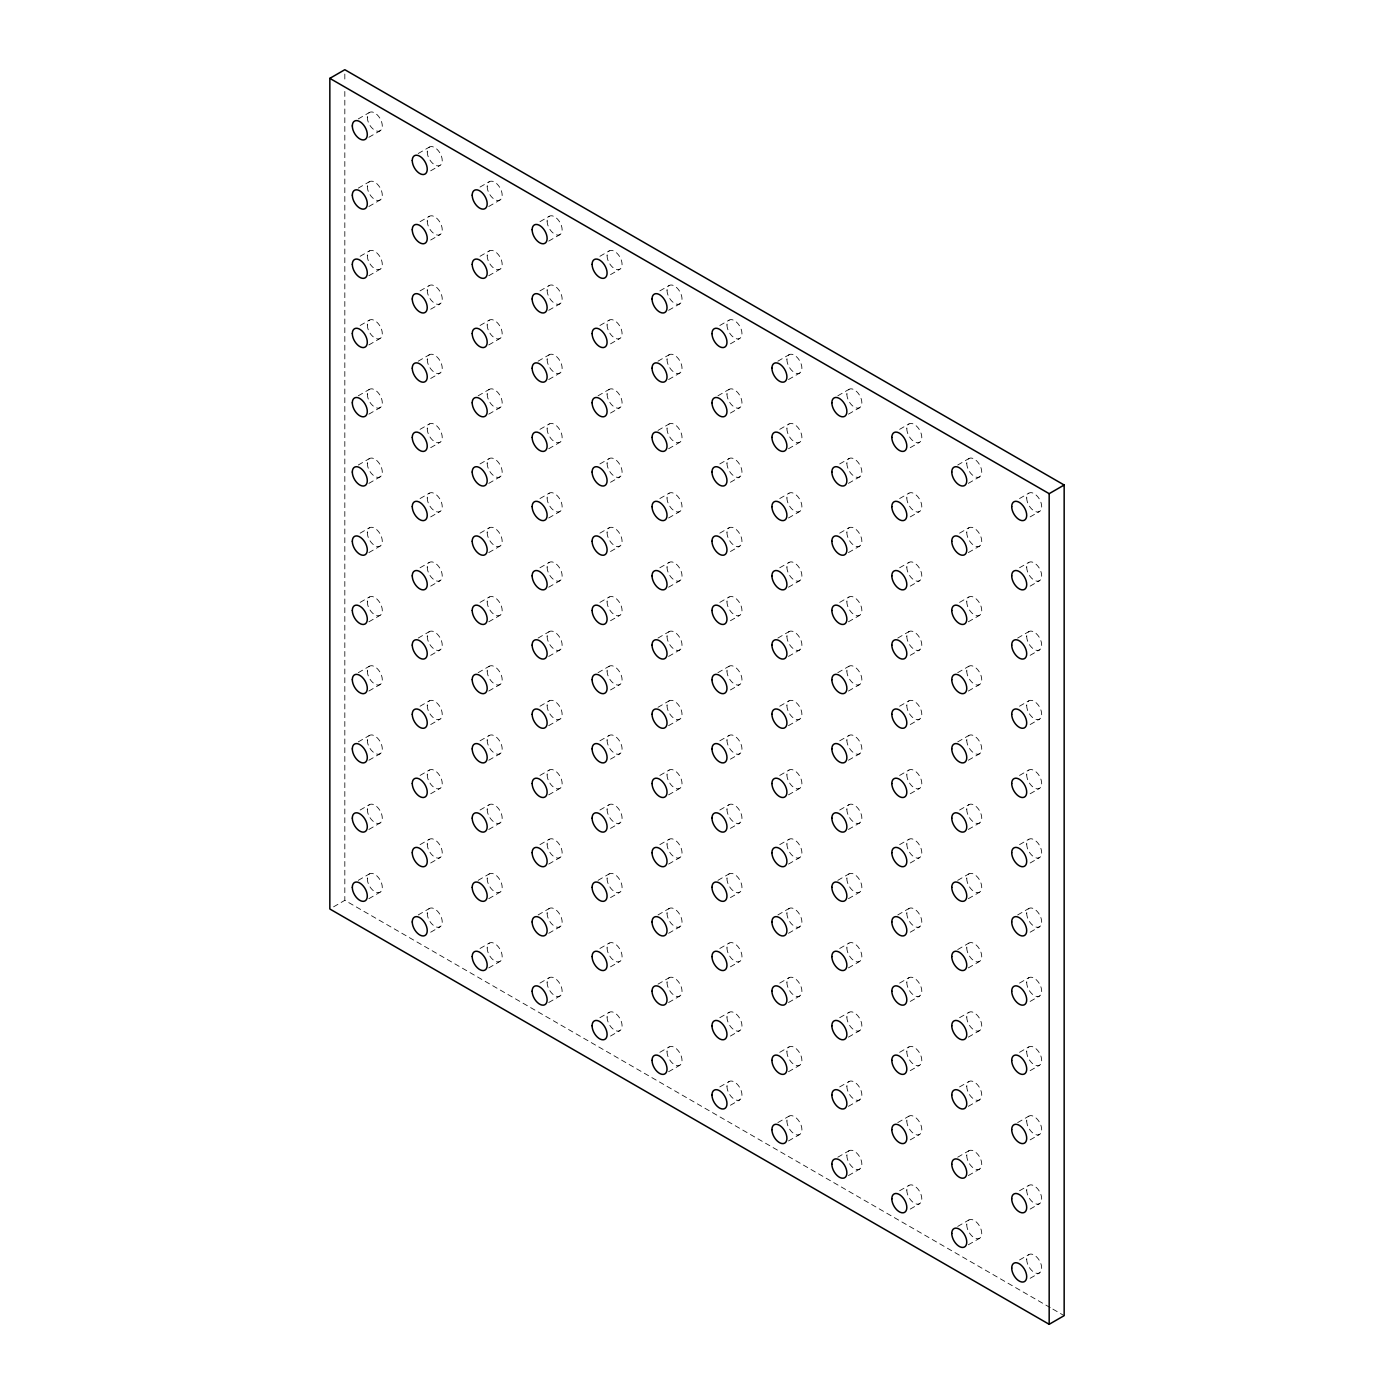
<?xml version="1.0" encoding="UTF-8"?>
<svg xmlns="http://www.w3.org/2000/svg" width="1394" height="1394" viewBox="0 0 1394 1394"><rect width="100%" height="100%" fill="white"/><g stroke="black" fill="none" stroke-linecap="round" stroke-linejoin="round"><path stroke-width="0.75" stroke-dasharray="5 3.75" d="M358.258 118.926L369.497 112.444M368.852 137.274L380.092 130.792M358.258 188.138L369.497 181.656M418.2 153.532L429.439 147.05M430.676 170.817L440.034 165.398M368.852 206.504L380.092 200.004M360.122 256.287L369.497 250.885M420.064 221.681L429.439 216.262M480.024 187.057L489.381 181.656M368.852 275.716L380.092 269.234M430.676 240.029L440.034 234.628M488.736 206.504L499.976 200.004M360.122 325.499L369.497 320.097M420.064 290.893L429.439 285.491M480.024 256.287L489.381 250.868M539.966 221.681L549.323 216.262M368.852 344.945L380.092 338.446M430.676 309.241L440.034 303.84M488.736 275.716L499.976 269.234M548.696 241.11L559.935 234.628M358.258 395.809L369.497 389.309M418.2 361.203L429.439 354.703M480.024 325.499L489.381 320.097M539.966 290.893L549.323 285.491M599.908 256.287L609.283 250.868M368.852 414.157L380.092 407.675M430.676 378.471L440.034 373.052M488.736 344.945L499.976 338.446M548.696 310.322L559.935 303.84M610.502 274.635L619.877 269.234M358.258 465.021L369.497 458.539M420.064 429.335L429.439 423.933M478.142 395.809L489.381 389.309M538.084 361.185L549.323 354.703M599.908 325.499L609.283 320.097M659.85 290.893L669.225 285.491M368.852 483.387L380.092 476.887M430.676 447.683L440.034 442.281M488.736 414.157L499.976 407.675M548.696 379.551L559.935 373.052M610.502 343.865L619.877 338.446M668.58 310.322L679.819 303.84M360.122 533.17L369.497 527.751M420.064 498.547L429.439 493.145M480.024 463.941L489.381 458.539M539.966 429.335L549.323 423.933M598.043 395.809L609.283 389.309M657.985 361.185L669.225 354.703M719.809 325.499L729.167 320.097M368.852 552.599L380.092 546.117M430.676 516.913L440.034 511.493M488.736 483.387L499.976 476.887M548.696 448.763L559.935 442.281M610.502 413.077L619.877 407.675M668.58 379.551L679.819 373.052M730.404 343.848L739.761 338.446M360.122 602.382L369.497 596.981M420.064 567.776L429.439 562.357M480.024 533.17L489.381 527.751M539.966 498.547L549.323 493.145M599.908 463.941L609.283 458.539M657.985 430.415L669.225 423.915M717.927 395.809L729.167 389.309M777.869 361.185L789.109 354.703M368.852 621.811L380.092 615.329M430.676 586.125L440.034 580.723M488.736 552.599L499.976 546.117M548.696 517.993L559.935 511.493M610.502 482.289L619.877 476.887M668.58 448.763L679.819 442.281M730.404 413.077L739.761 407.675M788.464 379.551L799.703 373.052M358.258 672.692L369.497 666.193M418.2 638.069L429.439 631.587M480.024 602.382L489.381 596.981M539.966 567.776L549.323 562.357M599.908 533.153L609.283 527.751M659.85 498.547L669.225 493.145M719.809 463.941L729.167 458.539M779.751 429.335L789.109 423.915M837.811 395.809L849.051 389.309M368.852 691.041L380.092 684.541M430.676 655.354L440.034 649.935M488.736 621.811L499.976 615.329M548.696 587.205L559.935 580.723M610.502 551.519L619.877 546.099M668.58 517.993L679.819 511.493M730.404 482.289L739.761 476.887M788.464 448.763L799.703 442.281M848.423 414.157L859.662 407.658M358.258 741.904L369.497 735.422M420.064 706.218L429.439 700.799M478.142 672.675L489.381 666.193M538.084 638.069L549.323 631.587M599.908 602.382L609.283 596.981M659.85 567.776L669.225 562.357M719.809 533.153L729.167 527.751M779.751 498.547L789.109 493.145M839.693 463.941L849.051 458.539M899.635 429.335L909.01 423.915M368.852 760.253L380.092 753.771M430.676 724.566L440.034 719.165M488.736 691.041L499.976 684.541M548.696 656.435L559.935 649.935M610.502 620.731L619.877 615.329M668.58 587.205L679.819 580.723M730.404 551.519L739.761 546.099M788.464 517.993L799.703 511.493M848.423 483.369L859.662 476.887M910.23 447.683L919.604 442.281M360.122 810.036L369.497 804.634M420.064 775.43L429.439 770.028M480.024 740.824L489.381 735.405M539.966 706.218L549.323 700.799M598.043 672.675L609.283 666.193M657.985 638.069L669.225 631.587M719.809 602.382L729.167 596.963M779.751 567.776L789.109 562.357M839.693 533.153L849.051 527.751M899.635 498.547L909.01 493.145M957.713 465.021L968.952 458.539M368.852 829.482L380.092 822.983M430.676 793.778L440.034 788.377M488.736 760.253L499.976 753.771M548.696 725.647L559.935 719.165M610.502 689.96L619.877 684.541M668.58 656.417L679.819 649.935M730.404 620.731L739.761 615.329M788.464 587.205L799.703 580.723M848.423 552.599L859.662 546.099M910.23 516.895L919.604 511.493M968.307 483.369L979.546 476.887M358.258 880.346L369.497 873.846M420.064 844.642L429.439 839.24M480.024 810.036L489.381 804.634M539.966 775.43L549.323 770.028M599.908 740.824L609.283 735.405M657.985 707.298L669.225 700.799M717.927 672.675L729.167 666.193M777.869 638.069L789.109 631.587M839.693 602.382L849.051 596.963M899.635 567.776L909.01 562.357M959.577 533.153L968.952 527.751M1019.537 498.547L1028.894 493.145M333.584 906.832L344.823 900.332L1050.989 1308.042M368.852 898.694L380.092 892.212M430.676 863.008L440.034 857.606M488.736 829.482L499.976 822.983M548.696 794.859L559.935 788.377M610.502 759.172L619.877 753.771M668.58 725.647L679.819 719.165M730.404 689.96L739.761 684.541M788.464 656.417L799.703 649.935M848.423 621.811L859.662 615.329M910.23 586.125L919.604 580.723M968.307 552.599L979.546 546.099M1030.131 516.895L1039.488 511.493M418.2 914.952L429.439 908.47M478.142 880.346L489.381 873.846M539.966 844.642L549.323 839.24M599.908 810.036L609.283 804.634M659.85 775.43L669.225 770.028M719.809 740.824L729.167 735.405M779.751 706.2L789.109 700.799M837.811 672.675L849.051 666.193M897.771 638.069L909.01 631.587M959.577 602.382L968.952 596.963M1019.537 567.759L1028.894 562.357M430.676 932.22L440.034 926.818M488.736 898.694L499.976 892.212M548.696 864.088L559.935 857.589M610.502 828.402L619.877 822.983M668.58 794.859L679.819 788.377M730.404 759.172L739.761 753.771M788.464 725.647L799.703 719.147M848.423 691.041L859.662 684.541M910.23 655.337L919.604 649.935M968.307 621.811L979.546 615.329M1030.131 586.125L1039.488 580.706M480.024 948.478L489.381 943.076M538.084 914.952L549.323 908.47M598.043 880.346L609.283 873.846M659.85 844.642L669.225 839.24M719.809 810.036L729.167 804.634M779.751 775.43L789.109 770.028M839.693 740.824L849.051 735.405M899.635 706.2L909.01 700.799M957.713 672.675L968.952 666.193M1017.655 638.069L1028.894 631.587M488.736 967.924L499.976 961.424M548.696 933.3L559.935 926.818M610.502 897.614L619.877 892.212M668.58 864.088L679.819 857.589M730.404 828.384L739.761 822.983M788.464 794.859L799.703 788.377M848.423 760.253L859.662 753.771M910.23 724.566L919.604 719.147M968.307 691.041L979.546 684.541M1030.131 655.337L1039.488 649.935M539.966 983.084L549.323 977.682M599.908 948.478L609.283 943.076M657.985 914.952L669.225 908.452M717.927 880.346L729.167 873.846M779.751 844.642L789.109 839.24M839.693 810.036L849.051 804.634M899.635 775.43L909.01 770.011M957.713 741.904L968.952 735.405M1019.537 706.2L1028.894 700.799M548.696 1002.53L559.935 996.03M610.502 966.826L619.877 961.424M668.58 933.3L679.819 926.818M730.404 897.614L739.761 892.212M788.464 864.088L799.703 857.589M848.423 829.465L859.662 822.983M910.23 793.778L919.604 788.377M968.307 760.253L979.546 753.771M1030.131 724.566L1039.488 719.147M599.908 1017.69L609.283 1012.288M657.985 984.164L669.225 977.682M719.809 948.478L729.167 943.076M777.869 914.952L789.109 908.452M837.811 880.346L849.051 873.846M899.635 844.642L909.01 839.24M959.577 810.036L968.952 804.634M1019.537 775.43L1028.894 770.011M610.502 1036.056L619.877 1030.636M668.58 1002.53L679.819 996.03M730.404 966.826L739.761 961.424M788.464 933.3L799.703 926.818M848.423 898.694L859.662 892.212M910.23 863.008L919.604 857.589M968.307 829.465L979.546 822.983M1030.131 793.778L1039.488 788.377M659.85 1052.313L669.225 1046.894M719.809 1017.69L729.167 1012.288M779.751 983.084L789.109 977.682M839.693 948.478L849.051 943.076M897.771 914.952L909.01 908.452M957.713 880.346L968.952 873.846M1019.537 844.642L1028.894 839.24M668.58 1071.742L679.819 1065.26M730.404 1036.056L739.761 1030.636M788.464 1002.53L799.703 996.03M848.423 967.906L859.662 961.424M910.23 932.22L919.604 926.818M968.307 898.694L979.546 892.195M1030.131 863.008L1039.488 857.589M719.809 1086.919L729.167 1081.517M779.751 1052.313L789.109 1046.894M839.693 1017.69L849.051 1012.288M899.635 983.084L909.01 977.682M957.713 949.558L968.952 943.076M1017.655 914.952L1028.894 908.452M730.404 1105.268L739.761 1099.866M788.464 1071.742L799.703 1065.26M848.423 1037.136L859.662 1030.636M910.23 1001.432L919.604 996.03M968.307 967.906L979.546 961.424M1030.131 932.22L1039.488 926.818M777.869 1122.606L789.109 1116.124M839.693 1086.919L849.051 1081.5M899.635 1052.313L909.01 1046.894M959.577 1017.69L968.952 1012.288M1019.537 983.084L1028.894 977.682M788.464 1140.954L799.703 1134.472M848.423 1106.348L859.662 1099.866M910.23 1070.662L919.604 1065.26M968.307 1037.136L979.546 1030.636M1030.131 1001.432L1039.488 996.03M837.811 1157.212L849.051 1150.73M897.771 1122.606L909.01 1116.124M959.577 1086.919L968.952 1081.5M1019.537 1052.313L1028.894 1046.894M848.423 1175.578L859.662 1169.078M910.23 1139.874L919.604 1134.472M968.307 1106.348L979.546 1099.866M1030.131 1070.662L1039.488 1065.26M899.635 1190.737L909.01 1185.336M957.713 1157.212L968.952 1150.73M1017.655 1122.606L1028.894 1116.124M910.23 1209.103L919.604 1203.684M968.307 1175.578L979.546 1169.078M1030.131 1139.874L1039.488 1134.472M957.713 1226.441L968.952 1219.942M1019.537 1190.737L1028.894 1185.336M968.307 1244.79L979.546 1238.308M1030.131 1209.103L1039.488 1203.684M1019.537 1259.967L1028.894 1254.548M1030.131 1278.315L1039.488 1272.914M1052.871 1309.123L1064.162 1315.64M344.823 74.056L344.823 82.751M344.823 91.446L344.823 900.332M607.087 1017.15A10.594 6.116 60 0 0 618.326 1031.124A10.594 6.116 60 0 0 618.326 1016.139A10.594 6.116 60 0 0 607.087 1017.15M427.244 913.314A10.594 6.116 60 0 0 438.483 927.289A10.594 6.116 60 0 0 438.483 912.303A10.594 6.116 60 0 0 427.244 913.314M547.128 982.526A10.594 6.116 60 0 0 558.384 996.518A10.594 6.116 60 0 0 558.384 981.533A10.594 6.116 60 0 0 547.128 982.526M966.756 1155.574A10.594 6.116 60 0 0 977.996 1169.566A10.594 6.116 60 0 0 977.996 1154.581A10.594 6.116 60 0 0 966.756 1155.574M667.029 359.547A10.594 6.116 60 0 0 678.268 373.54A10.594 6.116 60 0 0 678.268 358.554A10.594 6.116 60 0 0 667.029 359.547M607.087 324.941A10.594 6.116 60 0 0 618.326 338.934A10.594 6.116 60 0 0 618.326 323.948A10.594 6.116 60 0 0 607.087 324.941M667.029 290.335A10.594 6.116 60 0 0 678.268 304.31A10.594 6.116 60 0 0 678.268 289.325A10.594 6.116 60 0 0 667.029 290.335M607.087 255.729A10.594 6.116 60 0 0 618.326 269.704A10.594 6.116 60 0 0 618.326 254.719A10.594 6.116 60 0 0 607.087 255.729M1026.698 1190.18A10.594 6.116 60 0 0 1037.938 1204.172A10.594 6.116 60 0 0 1037.938 1189.187A10.594 6.116 60 0 0 1026.698 1190.18M966.756 671.037A10.594 6.116 60 0 0 977.996 685.029A10.594 6.116 60 0 0 977.996 670.044A10.594 6.116 60 0 0 966.756 671.037M367.302 117.288A10.594 6.116 60 0 0 378.541 131.263A10.594 6.116 60 0 0 378.541 116.277A10.594 6.116 60 0 0 367.302 117.288M786.913 1120.968A10.594 6.116 60 0 0 798.152 1134.96A10.594 6.116 60 0 0 798.152 1119.957A10.594 6.116 60 0 0 786.913 1120.968M1026.698 636.431A10.594 6.116 60 0 0 1037.938 650.406A10.594 6.116 60 0 0 1037.938 635.42A10.594 6.116 60 0 0 1026.698 636.431M786.913 1051.756A10.594 6.116 60 0 0 798.152 1065.73A10.594 6.116 60 0 0 798.152 1050.745A10.594 6.116 60 0 0 786.913 1051.756M906.814 1120.968A10.594 6.116 60 0 0 918.054 1134.943A10.594 6.116 60 0 0 918.054 1119.957A10.594 6.116 60 0 0 906.814 1120.968M487.186 394.171A10.594 6.116 60 0 0 498.425 408.146A10.594 6.116 60 0 0 498.425 393.16A10.594 6.116 60 0 0 487.186 394.171M547.128 913.314A10.594 6.116 60 0 0 558.384 927.289A10.594 6.116 60 0 0 558.384 912.303A10.594 6.116 60 0 0 547.128 913.314M667.029 1051.756A10.594 6.116 60 0 0 678.268 1065.73A10.594 6.116 60 0 0 678.268 1050.745A10.594 6.116 60 0 0 667.029 1051.756M487.186 186.5A10.594 6.116 60 0 0 498.425 200.492A10.594 6.116 60 0 0 498.425 185.507A10.594 6.116 60 0 0 487.186 186.5M906.814 428.777A10.594 6.116 60 0 0 918.054 442.752A10.594 6.116 60 0 0 918.054 427.766A10.594 6.116 60 0 0 906.814 428.777M846.872 1155.574A10.594 6.116 60 0 0 858.112 1169.566A10.594 6.116 60 0 0 858.112 1154.581A10.594 6.116 60 0 0 846.872 1155.574M846.872 394.171A10.594 6.116 60 0 0 858.112 408.146A10.594 6.116 60 0 0 858.112 393.16A10.594 6.116 60 0 0 846.872 394.171M427.244 844.102A10.594 6.116 60 0 0 438.483 858.077A10.594 6.116 60 0 0 438.483 843.091A10.594 6.116 60 0 0 427.244 844.102M367.302 878.708A10.594 6.116 60 0 0 378.541 892.683A10.594 6.116 60 0 0 378.541 877.697A10.594 6.116 60 0 0 367.302 878.708M846.872 1086.362A10.594 6.116 60 0 0 858.112 1100.336A10.594 6.116 60 0 0 858.112 1085.351A10.594 6.116 60 0 0 846.872 1086.362M966.756 1224.803A10.594 6.116 60 0 0 977.996 1238.778A10.594 6.116 60 0 0 977.996 1223.793A10.594 6.116 60 0 0 966.756 1224.803M1026.698 1259.409A10.594 6.116 60 0 0 1037.938 1273.384A10.594 6.116 60 0 0 1037.938 1258.399A10.594 6.116 60 0 0 1026.698 1259.409M726.971 463.383A10.594 6.116 60 0 0 738.21 477.358A10.594 6.116 60 0 0 738.21 462.372A10.594 6.116 60 0 0 726.971 463.383M427.244 497.989A10.594 6.116 60 0 0 438.483 511.981A10.594 6.116 60 0 0 438.483 496.996A10.594 6.116 60 0 0 427.244 497.989M427.244 359.565A10.594 6.116 60 0 0 438.483 373.54A10.594 6.116 60 0 0 438.483 358.554A10.594 6.116 60 0 0 427.244 359.565M547.128 428.777A10.594 6.116 60 0 0 558.384 442.752A10.594 6.116 60 0 0 558.384 427.766A10.594 6.116 60 0 0 547.128 428.777M1026.698 705.643A10.594 6.116 60 0 0 1037.938 719.635A10.594 6.116 60 0 0 1037.938 704.65A10.594 6.116 60 0 0 1026.698 705.643M427.244 221.123A10.594 6.116 60 0 0 438.483 235.098A10.594 6.116 60 0 0 438.483 220.113A10.594 6.116 60 0 0 427.244 221.123M906.814 1190.18A10.594 6.116 60 0 0 918.054 1204.172A10.594 6.116 60 0 0 918.054 1189.187A10.594 6.116 60 0 0 906.814 1190.18M487.186 947.92A10.594 6.116 60 0 0 498.425 961.912A10.594 6.116 60 0 0 498.425 946.927A10.594 6.116 60 0 0 487.186 947.92M786.913 497.989A10.594 6.116 60 0 0 798.152 511.981A10.594 6.116 60 0 0 798.152 496.996A10.594 6.116 60 0 0 786.913 497.989M1026.698 982.526A10.594 6.116 60 0 0 1037.938 996.518A10.594 6.116 60 0 0 1037.938 981.533A10.594 6.116 60 0 0 1026.698 982.526M1026.698 913.314A10.594 6.116 60 0 0 1037.938 927.289A10.594 6.116 60 0 0 1037.938 912.303A10.594 6.116 60 0 0 1026.698 913.314M846.872 463.383A10.594 6.116 60 0 0 858.112 477.358A10.594 6.116 60 0 0 858.112 462.372A10.594 6.116 60 0 0 846.872 463.383M906.814 497.989A10.594 6.116 60 0 0 918.054 511.981A10.594 6.116 60 0 0 918.054 496.996A10.594 6.116 60 0 0 906.814 497.989M547.128 221.123A10.594 6.116 60 0 0 558.384 235.098A10.594 6.116 60 0 0 558.384 220.113A10.594 6.116 60 0 0 547.128 221.123M726.971 1086.362A10.594 6.116 60 0 0 738.21 1100.336A10.594 6.116 60 0 0 738.21 1085.351A10.594 6.116 60 0 0 726.971 1086.362M427.244 151.894A10.594 6.116 60 0 0 438.483 165.886A10.594 6.116 60 0 0 438.483 150.9A10.594 6.116 60 0 0 427.244 151.894M607.087 740.266A10.594 6.116 60 0 0 618.326 754.241A10.594 6.116 60 0 0 618.326 739.256A10.594 6.116 60 0 0 607.087 740.266M427.244 567.219A10.594 6.116 60 0 0 438.483 581.193A10.594 6.116 60 0 0 438.483 566.208A10.594 6.116 60 0 0 427.244 567.219M367.302 809.478A10.594 6.116 60 0 0 378.541 823.471A10.594 6.116 60 0 0 378.541 808.485A10.594 6.116 60 0 0 367.302 809.478M966.756 463.383A10.594 6.116 60 0 0 977.996 477.358A10.594 6.116 60 0 0 977.996 462.372A10.594 6.116 60 0 0 966.756 463.383M667.029 774.872A10.594 6.116 60 0 0 678.268 788.847A10.594 6.116 60 0 0 678.268 773.862A10.594 6.116 60 0 0 667.029 774.872M726.971 1017.132A10.594 6.116 60 0 0 738.21 1031.124A10.594 6.116 60 0 0 738.21 1016.139A10.594 6.116 60 0 0 726.971 1017.132M487.186 671.037A10.594 6.116 60 0 0 498.425 685.029A10.594 6.116 60 0 0 498.425 670.044A10.594 6.116 60 0 0 487.186 671.037M367.302 186.5A10.594 6.116 60 0 0 378.541 200.492A10.594 6.116 60 0 0 378.541 185.507A10.594 6.116 60 0 0 367.302 186.5M487.186 255.729A10.594 6.116 60 0 0 498.425 269.704A10.594 6.116 60 0 0 498.425 254.719A10.594 6.116 60 0 0 487.186 255.729M367.302 532.613A10.594 6.116 60 0 0 378.541 546.587A10.594 6.116 60 0 0 378.541 531.602A10.594 6.116 60 0 0 367.302 532.613M487.186 878.708A10.594 6.116 60 0 0 498.425 892.683A10.594 6.116 60 0 0 498.425 877.697A10.594 6.116 60 0 0 487.186 878.708M547.128 290.335A10.594 6.116 60 0 0 558.384 304.31A10.594 6.116 60 0 0 558.384 289.325A10.594 6.116 60 0 0 547.128 290.335M547.128 705.66A10.594 6.116 60 0 0 558.384 719.635A10.594 6.116 60 0 0 558.384 704.65A10.594 6.116 60 0 0 547.128 705.66M547.128 636.431A10.594 6.116 60 0 0 558.384 650.423A10.594 6.116 60 0 0 558.384 635.437A10.594 6.116 60 0 0 547.128 636.431M607.087 947.92A10.594 6.116 60 0 0 618.326 961.912A10.594 6.116 60 0 0 618.326 946.927A10.594 6.116 60 0 0 607.087 947.92M786.913 774.872A10.594 6.116 60 0 0 798.152 788.847A10.594 6.116 60 0 0 798.152 773.862A10.594 6.116 60 0 0 786.913 774.872M427.244 636.431A10.594 6.116 60 0 0 438.483 650.423A10.594 6.116 60 0 0 438.483 635.437A10.594 6.116 60 0 0 427.244 636.431M607.087 671.037A10.594 6.116 60 0 0 618.326 685.029A10.594 6.116 60 0 0 618.326 670.044A10.594 6.116 60 0 0 607.087 671.037M786.913 567.219A10.594 6.116 60 0 0 798.152 581.193A10.594 6.116 60 0 0 798.152 566.208A10.594 6.116 60 0 0 786.913 567.219M846.872 1017.132A10.594 6.116 60 0 0 858.112 1031.124A10.594 6.116 60 0 0 858.112 1016.139A10.594 6.116 60 0 0 846.872 1017.132M607.087 463.383A10.594 6.116 60 0 0 618.326 477.375A10.594 6.116 60 0 0 618.326 462.372A10.594 6.116 60 0 0 607.087 463.383M427.244 428.777A10.594 6.116 60 0 0 438.483 442.752A10.594 6.116 60 0 0 438.483 427.766A10.594 6.116 60 0 0 427.244 428.777M667.029 913.314A10.594 6.116 60 0 0 678.268 927.289A10.594 6.116 60 0 0 678.268 912.303A10.594 6.116 60 0 0 667.029 913.314M427.244 774.872A10.594 6.116 60 0 0 438.483 788.865A10.594 6.116 60 0 0 438.483 773.879A10.594 6.116 60 0 0 427.244 774.872M367.302 740.266A10.594 6.116 60 0 0 378.541 754.241A10.594 6.116 60 0 0 378.541 739.256A10.594 6.116 60 0 0 367.302 740.266M487.186 601.825A10.594 6.116 60 0 0 498.425 615.799A10.594 6.116 60 0 0 498.425 600.814A10.594 6.116 60 0 0 487.186 601.825M966.756 601.825A10.594 6.116 60 0 0 977.996 615.799A10.594 6.116 60 0 0 977.996 600.814A10.594 6.116 60 0 0 966.756 601.825M846.872 947.92A10.594 6.116 60 0 0 858.112 961.895A10.594 6.116 60 0 0 858.112 946.909A10.594 6.116 60 0 0 846.872 947.92M726.971 671.037A10.594 6.116 60 0 0 738.21 685.029A10.594 6.116 60 0 0 738.21 670.044A10.594 6.116 60 0 0 726.971 671.037M726.971 809.478A10.594 6.116 60 0 0 738.21 823.471A10.594 6.116 60 0 0 738.21 808.485A10.594 6.116 60 0 0 726.971 809.478M547.128 359.547A10.594 6.116 60 0 0 558.384 373.54A10.594 6.116 60 0 0 558.384 358.554A10.594 6.116 60 0 0 547.128 359.547M367.302 671.054A10.594 6.116 60 0 0 378.541 685.029A10.594 6.116 60 0 0 378.541 670.044A10.594 6.116 60 0 0 367.302 671.054M846.872 878.708A10.594 6.116 60 0 0 858.112 892.683A10.594 6.116 60 0 0 858.112 877.697A10.594 6.116 60 0 0 846.872 878.708M667.029 844.084A10.594 6.116 60 0 0 678.268 858.077A10.594 6.116 60 0 0 678.268 843.091A10.594 6.116 60 0 0 667.029 844.084M607.087 878.708A10.594 6.116 60 0 0 618.326 892.683A10.594 6.116 60 0 0 618.326 877.697A10.594 6.116 60 0 0 607.087 878.708M906.814 913.314A10.594 6.116 60 0 0 918.054 927.289A10.594 6.116 60 0 0 918.054 912.303A10.594 6.116 60 0 0 906.814 913.314M1026.698 844.084A10.594 6.116 60 0 0 1037.938 858.077A10.594 6.116 60 0 0 1037.938 843.091A10.594 6.116 60 0 0 1026.698 844.084M667.029 428.777A10.594 6.116 60 0 0 678.268 442.752A10.594 6.116 60 0 0 678.268 427.766A10.594 6.116 60 0 0 667.029 428.777M667.029 705.66A10.594 6.116 60 0 0 678.268 719.635A10.594 6.116 60 0 0 678.268 704.65A10.594 6.116 60 0 0 667.029 705.66M786.913 428.777A10.594 6.116 60 0 0 798.152 442.752A10.594 6.116 60 0 0 798.152 427.766A10.594 6.116 60 0 0 786.913 428.777M786.913 982.526A10.594 6.116 60 0 0 798.152 996.518A10.594 6.116 60 0 0 798.152 981.533A10.594 6.116 60 0 0 786.913 982.526M667.029 982.526A10.594 6.116 60 0 0 678.268 996.518A10.594 6.116 60 0 0 678.268 981.533A10.594 6.116 60 0 0 667.029 982.526M786.913 359.547A10.594 6.116 60 0 0 798.152 373.54A10.594 6.116 60 0 0 798.152 358.554A10.594 6.116 60 0 0 786.913 359.547M726.971 394.171A10.594 6.116 60 0 0 738.21 408.146A10.594 6.116 60 0 0 738.21 393.16A10.594 6.116 60 0 0 726.971 394.171M726.971 324.941A10.594 6.116 60 0 0 738.21 338.934A10.594 6.116 60 0 0 738.21 323.948A10.594 6.116 60 0 0 726.971 324.941M487.186 324.941A10.594 6.116 60 0 0 498.425 338.934A10.594 6.116 60 0 0 498.425 323.948A10.594 6.116 60 0 0 487.186 324.941M427.244 705.66A10.594 6.116 60 0 0 438.483 719.635A10.594 6.116 60 0 0 438.483 704.65A10.594 6.116 60 0 0 427.244 705.66M906.814 982.526A10.594 6.116 60 0 0 918.054 996.518A10.594 6.116 60 0 0 918.054 981.533A10.594 6.116 60 0 0 906.814 982.526M906.814 844.084A10.594 6.116 60 0 0 918.054 858.077A10.594 6.116 60 0 0 918.054 843.091A10.594 6.116 60 0 0 906.814 844.084M786.913 844.084A10.594 6.116 60 0 0 798.152 858.077A10.594 6.116 60 0 0 798.152 843.091A10.594 6.116 60 0 0 786.913 844.084M786.913 913.314A10.594 6.116 60 0 0 798.152 927.289A10.594 6.116 60 0 0 798.152 912.303A10.594 6.116 60 0 0 786.913 913.314M966.756 878.708A10.594 6.116 60 0 0 977.996 892.683A10.594 6.116 60 0 0 977.996 877.697A10.594 6.116 60 0 0 966.756 878.708M906.814 1051.756A10.594 6.116 60 0 0 918.054 1065.73A10.594 6.116 60 0 0 918.054 1050.745A10.594 6.116 60 0 0 906.814 1051.756M726.971 947.92A10.594 6.116 60 0 0 738.21 961.912A10.594 6.116 60 0 0 738.21 946.909A10.594 6.116 60 0 0 726.971 947.92M906.814 636.431A10.594 6.116 60 0 0 918.054 650.406A10.594 6.116 60 0 0 918.054 635.42A10.594 6.116 60 0 0 906.814 636.431M846.872 809.478A10.594 6.116 60 0 0 858.112 823.471A10.594 6.116 60 0 0 858.112 808.485A10.594 6.116 60 0 0 846.872 809.478M966.756 947.92A10.594 6.116 60 0 0 977.996 961.895A10.594 6.116 60 0 0 977.996 946.909A10.594 6.116 60 0 0 966.756 947.92M667.029 567.219A10.594 6.116 60 0 0 678.268 581.193A10.594 6.116 60 0 0 678.268 566.208A10.594 6.116 60 0 0 667.029 567.219M966.756 532.595A10.594 6.116 60 0 0 977.996 546.587A10.594 6.116 60 0 0 977.996 531.602A10.594 6.116 60 0 0 966.756 532.595M367.302 601.825A10.594 6.116 60 0 0 378.541 615.817A10.594 6.116 60 0 0 378.541 600.814A10.594 6.116 60 0 0 367.302 601.825M1026.698 567.219A10.594 6.116 60 0 0 1037.938 581.193A10.594 6.116 60 0 0 1037.938 566.208A10.594 6.116 60 0 0 1026.698 567.219M1026.698 497.989A10.594 6.116 60 0 0 1037.938 511.981A10.594 6.116 60 0 0 1037.938 496.978A10.594 6.116 60 0 0 1026.698 497.989M726.971 740.266A10.594 6.116 60 0 0 738.21 754.241A10.594 6.116 60 0 0 738.21 739.256A10.594 6.116 60 0 0 726.971 740.266M367.302 324.941A10.594 6.116 60 0 0 378.541 338.934A10.594 6.116 60 0 0 378.541 323.948A10.594 6.116 60 0 0 367.302 324.941M667.029 636.431A10.594 6.116 60 0 0 678.268 650.423A10.594 6.116 60 0 0 678.268 635.437A10.594 6.116 60 0 0 667.029 636.431M367.302 394.171A10.594 6.116 60 0 0 378.541 408.146A10.594 6.116 60 0 0 378.541 393.16A10.594 6.116 60 0 0 367.302 394.171M906.814 774.872A10.594 6.116 60 0 0 918.054 788.847A10.594 6.116 60 0 0 918.054 773.862A10.594 6.116 60 0 0 906.814 774.872M846.872 740.266A10.594 6.116 60 0 0 858.112 754.241A10.594 6.116 60 0 0 858.112 739.256A10.594 6.116 60 0 0 846.872 740.266M846.872 671.037A10.594 6.116 60 0 0 858.112 685.029A10.594 6.116 60 0 0 858.112 670.044A10.594 6.116 60 0 0 846.872 671.037M667.029 497.989A10.594 6.116 60 0 0 678.268 511.981A10.594 6.116 60 0 0 678.268 496.996A10.594 6.116 60 0 0 667.029 497.989M427.244 290.335A10.594 6.116 60 0 0 438.483 304.328A10.594 6.116 60 0 0 438.483 289.325A10.594 6.116 60 0 0 427.244 290.335M846.872 532.595A10.594 6.116 60 0 0 858.112 546.587A10.594 6.116 60 0 0 858.112 531.602A10.594 6.116 60 0 0 846.872 532.595M487.186 740.266A10.594 6.116 60 0 0 498.425 754.241A10.594 6.116 60 0 0 498.425 739.256A10.594 6.116 60 0 0 487.186 740.266M906.814 567.219A10.594 6.116 60 0 0 918.054 581.193A10.594 6.116 60 0 0 918.054 566.208A10.594 6.116 60 0 0 906.814 567.219M846.872 601.825A10.594 6.116 60 0 0 858.112 615.799A10.594 6.116 60 0 0 858.112 600.814A10.594 6.116 60 0 0 846.872 601.825M607.087 394.171A10.594 6.116 60 0 0 618.326 408.146A10.594 6.116 60 0 0 618.326 393.16A10.594 6.116 60 0 0 607.087 394.171M607.087 601.825A10.594 6.116 60 0 0 618.326 615.799A10.594 6.116 60 0 0 618.326 600.814A10.594 6.116 60 0 0 607.087 601.825M367.302 255.729A10.594 6.116 60 0 0 378.541 269.704A10.594 6.116 60 0 0 378.541 254.719A10.594 6.116 60 0 0 367.302 255.729M607.087 809.478A10.594 6.116 60 0 0 618.326 823.471A10.594 6.116 60 0 0 618.326 808.485A10.594 6.116 60 0 0 607.087 809.478M547.128 567.219A10.594 6.116 60 0 0 558.384 581.193A10.594 6.116 60 0 0 558.384 566.208A10.594 6.116 60 0 0 547.128 567.219M487.186 463.383A10.594 6.116 60 0 0 498.425 477.375A10.594 6.116 60 0 0 498.425 462.39A10.594 6.116 60 0 0 487.186 463.383M607.087 532.613A10.594 6.116 60 0 0 618.326 546.587A10.594 6.116 60 0 0 618.326 531.602A10.594 6.116 60 0 0 607.087 532.613M367.302 463.383A10.594 6.116 60 0 0 378.541 477.375A10.594 6.116 60 0 0 378.541 462.39A10.594 6.116 60 0 0 367.302 463.383M966.756 740.266A10.594 6.116 60 0 0 977.996 754.241A10.594 6.116 60 0 0 977.996 739.256A10.594 6.116 60 0 0 966.756 740.266M906.814 705.643A10.594 6.116 60 0 0 918.054 719.635A10.594 6.116 60 0 0 918.054 704.65A10.594 6.116 60 0 0 906.814 705.643M966.756 809.478A10.594 6.116 60 0 0 977.996 823.471A10.594 6.116 60 0 0 977.996 808.468A10.594 6.116 60 0 0 966.756 809.478M786.913 636.431A10.594 6.116 60 0 0 798.152 650.423A10.594 6.116 60 0 0 798.152 635.42A10.594 6.116 60 0 0 786.913 636.431M547.128 497.989A10.594 6.116 60 0 0 558.384 511.981A10.594 6.116 60 0 0 558.384 496.996A10.594 6.116 60 0 0 547.128 497.989M487.186 532.613A10.594 6.116 60 0 0 498.425 546.587A10.594 6.116 60 0 0 498.425 531.602A10.594 6.116 60 0 0 487.186 532.613M786.913 705.66A10.594 6.116 60 0 0 798.152 719.635A10.594 6.116 60 0 0 798.152 704.65A10.594 6.116 60 0 0 786.913 705.66M726.971 601.825A10.594 6.116 60 0 0 738.21 615.799A10.594 6.116 60 0 0 738.21 600.814A10.594 6.116 60 0 0 726.971 601.825M487.186 809.478A10.594 6.116 60 0 0 498.425 823.471A10.594 6.116 60 0 0 498.425 808.485A10.594 6.116 60 0 0 487.186 809.478M547.128 844.084A10.594 6.116 60 0 0 558.384 858.077A10.594 6.116 60 0 0 558.384 843.091A10.594 6.116 60 0 0 547.128 844.084M966.756 1017.132A10.594 6.116 60 0 0 977.996 1031.124A10.594 6.116 60 0 0 977.996 1016.139A10.594 6.116 60 0 0 966.756 1017.132M547.128 774.872A10.594 6.116 60 0 0 558.384 788.865A10.594 6.116 60 0 0 558.384 773.862A10.594 6.116 60 0 0 547.128 774.872M726.971 532.595A10.594 6.116 60 0 0 738.21 546.587A10.594 6.116 60 0 0 738.21 531.602A10.594 6.116 60 0 0 726.971 532.595M726.971 878.708A10.594 6.116 60 0 0 738.21 892.683A10.594 6.116 60 0 0 738.21 877.697A10.594 6.116 60 0 0 726.971 878.708M1026.698 774.872A10.594 6.116 60 0 0 1037.938 788.847A10.594 6.116 60 0 0 1037.938 773.862A10.594 6.116 60 0 0 1026.698 774.872M966.756 1086.362A10.594 6.116 60 0 0 977.996 1100.336A10.594 6.116 60 0 0 977.996 1085.351A10.594 6.116 60 0 0 966.756 1086.362M1026.698 1051.756A10.594 6.116 60 0 0 1037.938 1065.73A10.594 6.116 60 0 0 1037.938 1050.745A10.594 6.116 60 0 0 1026.698 1051.756M1026.698 1120.968A10.594 6.116 60 0 0 1037.938 1134.943A10.594 6.116 60 0 0 1037.938 1119.957A10.594 6.116 60 0 0 1026.698 1120.968"/><path stroke-width="1.5" d="M329.838 78.36L344.823 69.7L1064.162 485.007L1064.162 1315.64L1049.177 1324.3L329.838 908.993L329.838 78.36L1049.177 493.668L1064.162 485.007M1049.177 493.668L1049.177 1324.3M592.101 1025.792A10.594 6.116 60 0 0 603.341 1039.785A10.594 6.116 60 0 0 603.341 1024.782A10.594 6.116 60 0 0 592.101 1025.792M831.869 541.255A10.594 6.116 60 0 0 843.126 555.23A10.594 6.116 60 0 0 843.126 540.245A10.594 6.116 60 0 0 831.869 541.255M412.258 921.974A10.594 6.116 60 0 0 423.497 935.949A10.594 6.116 60 0 0 423.497 920.964A10.594 6.116 60 0 0 412.258 921.974M532.142 991.186A10.594 6.116 60 0 0 543.381 1005.161A10.594 6.116 60 0 0 543.381 990.176A10.594 6.116 60 0 0 532.142 991.186M652.043 368.208A10.594 6.116 60 0 0 663.283 382.183A10.594 6.116 60 0 0 663.283 367.197A10.594 6.116 60 0 0 652.043 368.208M592.101 333.602A10.594 6.116 60 0 0 603.341 347.576A10.594 6.116 60 0 0 603.341 332.591A10.594 6.116 60 0 0 592.101 333.602M652.043 298.996A10.594 6.116 60 0 0 663.283 312.97A10.594 6.116 60 0 0 663.283 297.985A10.594 6.116 60 0 0 652.043 298.996M592.101 264.372A10.594 6.116 60 0 0 603.341 278.364A10.594 6.116 60 0 0 603.341 263.379A10.594 6.116 60 0 0 592.101 264.372M1011.713 1198.84A10.594 6.116 60 0 0 1022.952 1212.815A10.594 6.116 60 0 0 1022.952 1197.829A10.594 6.116 60 0 0 1011.713 1198.84M951.771 1164.234A10.594 6.116 60 0 0 963.01 1178.209A10.594 6.116 60 0 0 963.01 1163.223A10.594 6.116 60 0 0 951.771 1164.234M951.771 679.697A10.594 6.116 60 0 0 963.01 693.672A10.594 6.116 60 0 0 963.01 678.686A10.594 6.116 60 0 0 951.771 679.697M352.316 125.948A10.594 6.116 60 0 0 363.555 139.923A10.594 6.116 60 0 0 363.555 124.937A10.594 6.116 60 0 0 352.316 125.948M352.316 887.351A10.594 6.116 60 0 0 363.555 901.343A10.594 6.116 60 0 0 363.555 886.357A10.594 6.116 60 0 0 352.316 887.351M1011.713 714.303A10.594 6.116 60 0 0 1022.952 728.278A10.594 6.116 60 0 0 1022.952 713.292A10.594 6.116 60 0 0 1011.713 714.303M1011.713 645.091A10.594 6.116 60 0 0 1022.952 659.066A10.594 6.116 60 0 0 1022.952 644.08A10.594 6.116 60 0 0 1011.713 645.091M771.928 1060.398A10.594 6.116 60 0 0 783.167 1074.391A10.594 6.116 60 0 0 783.167 1059.405A10.594 6.116 60 0 0 771.928 1060.398M711.986 1025.792A10.594 6.116 60 0 0 723.225 1039.767A10.594 6.116 60 0 0 723.225 1024.782A10.594 6.116 60 0 0 711.986 1025.792M472.2 402.814A10.594 6.116 60 0 0 483.439 416.806A10.594 6.116 60 0 0 483.439 401.82A10.594 6.116 60 0 0 472.2 402.814M831.869 1164.234A10.594 6.116 60 0 0 843.126 1178.209A10.594 6.116 60 0 0 843.126 1163.223A10.594 6.116 60 0 0 831.869 1164.234M652.043 1060.398A10.594 6.116 60 0 0 663.283 1074.391A10.594 6.116 60 0 0 663.283 1059.405A10.594 6.116 60 0 0 652.043 1060.398M532.142 921.957A10.594 6.116 60 0 0 543.381 935.949A10.594 6.116 60 0 0 543.381 920.964A10.594 6.116 60 0 0 532.142 921.957M652.043 991.186A10.594 6.116 60 0 0 663.283 1005.161A10.594 6.116 60 0 0 663.283 990.176A10.594 6.116 60 0 0 652.043 991.186M472.2 195.16A10.594 6.116 60 0 0 483.439 209.135A10.594 6.116 60 0 0 483.439 194.149A10.594 6.116 60 0 0 472.2 195.16M891.829 437.42A10.594 6.116 60 0 0 903.068 451.412A10.594 6.116 60 0 0 903.068 436.427A10.594 6.116 60 0 0 891.829 437.42M412.258 852.745A10.594 6.116 60 0 0 423.497 866.737A10.594 6.116 60 0 0 423.497 851.734A10.594 6.116 60 0 0 412.258 852.745M771.928 1129.628A10.594 6.116 60 0 0 783.167 1143.603A10.594 6.116 60 0 0 783.167 1128.617A10.594 6.116 60 0 0 771.928 1129.628M831.869 402.814A10.594 6.116 60 0 0 843.126 416.806A10.594 6.116 60 0 0 843.126 401.803A10.594 6.116 60 0 0 831.869 402.814M951.771 541.255A10.594 6.116 60 0 0 963.01 555.23A10.594 6.116 60 0 0 963.01 540.245A10.594 6.116 60 0 0 951.771 541.255M831.869 1095.004A10.594 6.116 60 0 0 843.126 1108.997A10.594 6.116 60 0 0 843.126 1094.011A10.594 6.116 60 0 0 831.869 1095.004M891.829 1129.628A10.594 6.116 60 0 0 903.068 1143.603A10.594 6.116 60 0 0 903.068 1128.617A10.594 6.116 60 0 0 891.829 1129.628M412.258 506.649A10.594 6.116 60 0 0 423.497 520.624A10.594 6.116 60 0 0 423.497 505.639A10.594 6.116 60 0 0 412.258 506.649M532.142 437.42A10.594 6.116 60 0 0 543.381 451.412A10.594 6.116 60 0 0 543.381 436.427A10.594 6.116 60 0 0 532.142 437.42M891.829 506.649A10.594 6.116 60 0 0 903.068 520.624A10.594 6.116 60 0 0 903.068 505.639A10.594 6.116 60 0 0 891.829 506.649M412.258 229.766A10.594 6.116 60 0 0 423.497 243.758A10.594 6.116 60 0 0 423.497 228.773A10.594 6.116 60 0 0 412.258 229.766M592.101 956.58A10.594 6.116 60 0 0 603.341 970.555A10.594 6.116 60 0 0 603.341 955.57A10.594 6.116 60 0 0 592.101 956.58M472.2 956.58A10.594 6.116 60 0 0 483.439 970.555A10.594 6.116 60 0 0 483.439 955.57A10.594 6.116 60 0 0 472.2 956.58M831.869 472.043A10.594 6.116 60 0 0 843.126 486.018A10.594 6.116 60 0 0 843.126 471.033A10.594 6.116 60 0 0 831.869 472.043M891.829 1198.84A10.594 6.116 60 0 0 903.068 1212.815A10.594 6.116 60 0 0 903.068 1197.829A10.594 6.116 60 0 0 891.829 1198.84M532.142 229.766A10.594 6.116 60 0 0 543.381 243.758A10.594 6.116 60 0 0 543.381 228.773A10.594 6.116 60 0 0 532.142 229.766M1011.713 991.186A10.594 6.116 60 0 0 1022.952 1005.161A10.594 6.116 60 0 0 1022.952 990.176A10.594 6.116 60 0 0 1011.713 991.186M711.986 1095.004A10.594 6.116 60 0 0 723.225 1108.997A10.594 6.116 60 0 0 723.225 1094.011A10.594 6.116 60 0 0 711.986 1095.004M352.316 818.139A10.594 6.116 60 0 0 363.555 832.113A10.594 6.116 60 0 0 363.555 817.128A10.594 6.116 60 0 0 352.316 818.139M951.771 472.026A10.594 6.116 60 0 0 963.01 486.018A10.594 6.116 60 0 0 963.01 471.033A10.594 6.116 60 0 0 951.771 472.026M472.2 264.372A10.594 6.116 60 0 0 483.439 278.364A10.594 6.116 60 0 0 483.439 263.379A10.594 6.116 60 0 0 472.2 264.372M472.2 887.351A10.594 6.116 60 0 0 483.439 901.343A10.594 6.116 60 0 0 483.439 886.357A10.594 6.116 60 0 0 472.2 887.351M532.142 298.996A10.594 6.116 60 0 0 543.381 312.97A10.594 6.116 60 0 0 543.381 297.985A10.594 6.116 60 0 0 532.142 298.996M352.316 402.814A10.594 6.116 60 0 0 363.555 416.806A10.594 6.116 60 0 0 363.555 401.82A10.594 6.116 60 0 0 352.316 402.814M412.258 160.554A10.594 6.116 60 0 0 423.497 174.529A10.594 6.116 60 0 0 423.497 159.543A10.594 6.116 60 0 0 412.258 160.554M412.258 645.091A10.594 6.116 60 0 0 423.497 659.066A10.594 6.116 60 0 0 423.497 644.08A10.594 6.116 60 0 0 412.258 645.091M352.316 195.16A10.594 6.116 60 0 0 363.555 209.135A10.594 6.116 60 0 0 363.555 194.149A10.594 6.116 60 0 0 352.316 195.16M831.869 1025.792A10.594 6.116 60 0 0 843.126 1039.767A10.594 6.116 60 0 0 843.126 1024.782A10.594 6.116 60 0 0 831.869 1025.792M592.101 472.043A10.594 6.116 60 0 0 603.341 486.018A10.594 6.116 60 0 0 603.341 471.033A10.594 6.116 60 0 0 592.101 472.043M951.771 1095.004A10.594 6.116 60 0 0 963.01 1108.997A10.594 6.116 60 0 0 963.01 1094.011A10.594 6.116 60 0 0 951.771 1095.004M532.142 852.745A10.594 6.116 60 0 0 543.381 866.719A10.594 6.116 60 0 0 543.381 851.734A10.594 6.116 60 0 0 532.142 852.745M652.043 921.957A10.594 6.116 60 0 0 663.283 935.949A10.594 6.116 60 0 0 663.283 920.964A10.594 6.116 60 0 0 652.043 921.957M412.258 783.533A10.594 6.116 60 0 0 423.497 797.507A10.594 6.116 60 0 0 423.497 782.522A10.594 6.116 60 0 0 412.258 783.533M1011.713 1268.052A10.594 6.116 60 0 0 1022.952 1282.044A10.594 6.116 60 0 0 1022.952 1267.059A10.594 6.116 60 0 0 1011.713 1268.052M951.771 610.467A10.594 6.116 60 0 0 963.01 624.46A10.594 6.116 60 0 0 963.01 609.474A10.594 6.116 60 0 0 951.771 610.467M831.869 956.58A10.594 6.116 60 0 0 843.126 970.555A10.594 6.116 60 0 0 843.126 955.57A10.594 6.116 60 0 0 831.869 956.58M771.928 437.42A10.594 6.116 60 0 0 783.167 451.412A10.594 6.116 60 0 0 783.167 436.427A10.594 6.116 60 0 0 771.928 437.42M891.829 1060.398A10.594 6.116 60 0 0 903.068 1074.391A10.594 6.116 60 0 0 903.068 1059.405A10.594 6.116 60 0 0 891.829 1060.398M352.316 748.909A10.594 6.116 60 0 0 363.555 762.901A10.594 6.116 60 0 0 363.555 747.916A10.594 6.116 60 0 0 352.316 748.909M711.986 818.139A10.594 6.116 60 0 0 723.225 832.113A10.594 6.116 60 0 0 723.225 817.128A10.594 6.116 60 0 0 711.986 818.139M412.258 437.437A10.594 6.116 60 0 0 423.497 451.412A10.594 6.116 60 0 0 423.497 436.427A10.594 6.116 60 0 0 412.258 437.437M532.142 368.208A10.594 6.116 60 0 0 543.381 382.183A10.594 6.116 60 0 0 543.381 367.197A10.594 6.116 60 0 0 532.142 368.208M352.316 679.697A10.594 6.116 60 0 0 363.555 693.672A10.594 6.116 60 0 0 363.555 678.686A10.594 6.116 60 0 0 352.316 679.697M592.101 887.351A10.594 6.116 60 0 0 603.341 901.343A10.594 6.116 60 0 0 603.341 886.357A10.594 6.116 60 0 0 592.101 887.351M652.043 852.745A10.594 6.116 60 0 0 663.283 866.719A10.594 6.116 60 0 0 663.283 851.734A10.594 6.116 60 0 0 652.043 852.745M472.2 818.139A10.594 6.116 60 0 0 483.439 832.113A10.594 6.116 60 0 0 483.439 817.128A10.594 6.116 60 0 0 472.2 818.139M652.043 437.42A10.594 6.116 60 0 0 663.283 451.412A10.594 6.116 60 0 0 663.283 436.427A10.594 6.116 60 0 0 652.043 437.42M1011.713 506.649A10.594 6.116 60 0 0 1022.952 520.624A10.594 6.116 60 0 0 1022.952 505.639A10.594 6.116 60 0 0 1011.713 506.649M1011.713 1060.398A10.594 6.116 60 0 0 1022.952 1074.391A10.594 6.116 60 0 0 1022.952 1059.388A10.594 6.116 60 0 0 1011.713 1060.398M472.2 748.909A10.594 6.116 60 0 0 483.439 762.901A10.594 6.116 60 0 0 483.439 747.916A10.594 6.116 60 0 0 472.2 748.909M532.142 783.533A10.594 6.116 60 0 0 543.381 797.507A10.594 6.116 60 0 0 543.381 782.522A10.594 6.116 60 0 0 532.142 783.533M352.316 333.602A10.594 6.116 60 0 0 363.555 347.576A10.594 6.116 60 0 0 363.555 332.591A10.594 6.116 60 0 0 352.316 333.602M771.928 991.186A10.594 6.116 60 0 0 783.167 1005.161A10.594 6.116 60 0 0 783.167 990.176A10.594 6.116 60 0 0 771.928 991.186M951.771 1233.446A10.594 6.116 60 0 0 963.01 1247.438A10.594 6.116 60 0 0 963.01 1232.453A10.594 6.116 60 0 0 951.771 1233.446M771.928 368.208A10.594 6.116 60 0 0 783.167 382.183A10.594 6.116 60 0 0 783.167 367.197A10.594 6.116 60 0 0 771.928 368.208M711.986 402.814A10.594 6.116 60 0 0 723.225 416.806A10.594 6.116 60 0 0 723.225 401.82A10.594 6.116 60 0 0 711.986 402.814M412.258 368.208A10.594 6.116 60 0 0 423.497 382.2A10.594 6.116 60 0 0 423.497 367.197A10.594 6.116 60 0 0 412.258 368.208M472.2 333.602A10.594 6.116 60 0 0 483.439 347.576A10.594 6.116 60 0 0 483.439 332.591A10.594 6.116 60 0 0 472.2 333.602M352.316 541.255A10.594 6.116 60 0 0 363.555 555.248A10.594 6.116 60 0 0 363.555 540.262A10.594 6.116 60 0 0 352.316 541.255M711.986 333.602A10.594 6.116 60 0 0 723.225 347.576A10.594 6.116 60 0 0 723.225 332.591A10.594 6.116 60 0 0 711.986 333.602M412.258 714.303A10.594 6.116 60 0 0 423.497 728.295A10.594 6.116 60 0 0 423.497 713.31A10.594 6.116 60 0 0 412.258 714.303M1011.713 575.861A10.594 6.116 60 0 0 1022.952 589.854A10.594 6.116 60 0 0 1022.952 574.851A10.594 6.116 60 0 0 1011.713 575.861M891.829 991.186A10.594 6.116 60 0 0 903.068 1005.161A10.594 6.116 60 0 0 903.068 990.176A10.594 6.116 60 0 0 891.829 991.186M652.043 783.533A10.594 6.116 60 0 0 663.283 797.507A10.594 6.116 60 0 0 663.283 782.522A10.594 6.116 60 0 0 652.043 783.533M771.928 921.957A10.594 6.116 60 0 0 783.167 935.949A10.594 6.116 60 0 0 783.167 920.964A10.594 6.116 60 0 0 771.928 921.957M1011.713 921.957A10.594 6.116 60 0 0 1022.952 935.949A10.594 6.116 60 0 0 1022.952 920.964A10.594 6.116 60 0 0 1011.713 921.957M951.771 1025.792A10.594 6.116 60 0 0 963.01 1039.767A10.594 6.116 60 0 0 963.01 1024.782A10.594 6.116 60 0 0 951.771 1025.792M592.101 679.697A10.594 6.116 60 0 0 603.341 693.672A10.594 6.116 60 0 0 603.341 678.686A10.594 6.116 60 0 0 592.101 679.697M831.869 887.351A10.594 6.116 60 0 0 843.126 901.343A10.594 6.116 60 0 0 843.126 886.357A10.594 6.116 60 0 0 831.869 887.351M891.829 852.745A10.594 6.116 60 0 0 903.068 866.719A10.594 6.116 60 0 0 903.068 851.734A10.594 6.116 60 0 0 891.829 852.745M711.986 956.58A10.594 6.116 60 0 0 723.225 970.555A10.594 6.116 60 0 0 723.225 955.57A10.594 6.116 60 0 0 711.986 956.58M891.829 921.957A10.594 6.116 60 0 0 903.068 935.949A10.594 6.116 60 0 0 903.068 920.964A10.594 6.116 60 0 0 891.829 921.957M592.101 748.909A10.594 6.116 60 0 0 603.341 762.901A10.594 6.116 60 0 0 603.341 747.916A10.594 6.116 60 0 0 592.101 748.909M891.829 645.091A10.594 6.116 60 0 0 903.068 659.066A10.594 6.116 60 0 0 903.068 644.08A10.594 6.116 60 0 0 891.829 645.091M771.928 852.745A10.594 6.116 60 0 0 783.167 866.719A10.594 6.116 60 0 0 783.167 851.734A10.594 6.116 60 0 0 771.928 852.745M771.928 783.515A10.594 6.116 60 0 0 783.167 797.507A10.594 6.116 60 0 0 783.167 782.522A10.594 6.116 60 0 0 771.928 783.515M951.771 956.563A10.594 6.116 60 0 0 963.01 970.555A10.594 6.116 60 0 0 963.01 955.57A10.594 6.116 60 0 0 951.771 956.563M532.142 714.303A10.594 6.116 60 0 0 543.381 728.295A10.594 6.116 60 0 0 543.381 713.31A10.594 6.116 60 0 0 532.142 714.303M652.043 575.861A10.594 6.116 60 0 0 663.283 589.854A10.594 6.116 60 0 0 663.283 574.868A10.594 6.116 60 0 0 652.043 575.861M652.043 506.649A10.594 6.116 60 0 0 663.283 520.624A10.594 6.116 60 0 0 663.283 505.639A10.594 6.116 60 0 0 652.043 506.649M891.829 783.515A10.594 6.116 60 0 0 903.068 797.507A10.594 6.116 60 0 0 903.068 782.522A10.594 6.116 60 0 0 891.829 783.515M412.258 298.996A10.594 6.116 60 0 0 423.497 312.97A10.594 6.116 60 0 0 423.497 297.985A10.594 6.116 60 0 0 412.258 298.996M352.316 610.485A10.594 6.116 60 0 0 363.555 624.46A10.594 6.116 60 0 0 363.555 609.474A10.594 6.116 60 0 0 352.316 610.485M711.986 748.909A10.594 6.116 60 0 0 723.225 762.901A10.594 6.116 60 0 0 723.225 747.916A10.594 6.116 60 0 0 711.986 748.909M771.928 575.861A10.594 6.116 60 0 0 783.167 589.854A10.594 6.116 60 0 0 783.167 574.868A10.594 6.116 60 0 0 771.928 575.861M652.043 645.091A10.594 6.116 60 0 0 663.283 659.066A10.594 6.116 60 0 0 663.283 644.08A10.594 6.116 60 0 0 652.043 645.091M472.2 541.255A10.594 6.116 60 0 0 483.439 555.248A10.594 6.116 60 0 0 483.439 540.262A10.594 6.116 60 0 0 472.2 541.255M951.771 887.351A10.594 6.116 60 0 0 963.01 901.343A10.594 6.116 60 0 0 963.01 886.34A10.594 6.116 60 0 0 951.771 887.351M831.869 748.909A10.594 6.116 60 0 0 843.126 762.901A10.594 6.116 60 0 0 843.126 747.916A10.594 6.116 60 0 0 831.869 748.909M831.869 679.697A10.594 6.116 60 0 0 843.126 693.672A10.594 6.116 60 0 0 843.126 678.686A10.594 6.116 60 0 0 831.869 679.697M592.101 402.814A10.594 6.116 60 0 0 603.341 416.806A10.594 6.116 60 0 0 603.341 401.82A10.594 6.116 60 0 0 592.101 402.814M472.2 610.485A10.594 6.116 60 0 0 483.439 624.46A10.594 6.116 60 0 0 483.439 609.474A10.594 6.116 60 0 0 472.2 610.485M831.869 818.139A10.594 6.116 60 0 0 843.126 832.113A10.594 6.116 60 0 0 843.126 817.128A10.594 6.116 60 0 0 831.869 818.139M891.829 575.861A10.594 6.116 60 0 0 903.068 589.854A10.594 6.116 60 0 0 903.068 574.868A10.594 6.116 60 0 0 891.829 575.861M472.2 679.697A10.594 6.116 60 0 0 483.439 693.672A10.594 6.116 60 0 0 483.439 678.686A10.594 6.116 60 0 0 472.2 679.697M412.258 575.861A10.594 6.116 60 0 0 423.497 589.854A10.594 6.116 60 0 0 423.497 574.868A10.594 6.116 60 0 0 412.258 575.861M652.043 714.303A10.594 6.116 60 0 0 663.283 728.295A10.594 6.116 60 0 0 663.283 713.31A10.594 6.116 60 0 0 652.043 714.303M951.771 818.139A10.594 6.116 60 0 0 963.01 832.113A10.594 6.116 60 0 0 963.01 817.128A10.594 6.116 60 0 0 951.771 818.139M592.101 610.485A10.594 6.116 60 0 0 603.341 624.46A10.594 6.116 60 0 0 603.341 609.474A10.594 6.116 60 0 0 592.101 610.485M592.101 541.255A10.594 6.116 60 0 0 603.341 555.248A10.594 6.116 60 0 0 603.341 540.245A10.594 6.116 60 0 0 592.101 541.255M532.142 506.649A10.594 6.116 60 0 0 543.381 520.624A10.594 6.116 60 0 0 543.381 505.639A10.594 6.116 60 0 0 532.142 506.649M352.316 264.372A10.594 6.116 60 0 0 363.555 278.364A10.594 6.116 60 0 0 363.555 263.379A10.594 6.116 60 0 0 352.316 264.372M711.986 679.697A10.594 6.116 60 0 0 723.225 693.672A10.594 6.116 60 0 0 723.225 678.686A10.594 6.116 60 0 0 711.986 679.697M592.101 818.139A10.594 6.116 60 0 0 603.341 832.113A10.594 6.116 60 0 0 603.341 817.128A10.594 6.116 60 0 0 592.101 818.139M532.142 575.861A10.594 6.116 60 0 0 543.381 589.854A10.594 6.116 60 0 0 543.381 574.868A10.594 6.116 60 0 0 532.142 575.861M472.2 472.043A10.594 6.116 60 0 0 483.439 486.018A10.594 6.116 60 0 0 483.439 471.033A10.594 6.116 60 0 0 472.2 472.043M771.928 645.091A10.594 6.116 60 0 0 783.167 659.066A10.594 6.116 60 0 0 783.167 644.08A10.594 6.116 60 0 0 771.928 645.091M352.316 472.043A10.594 6.116 60 0 0 363.555 486.018A10.594 6.116 60 0 0 363.555 471.033A10.594 6.116 60 0 0 352.316 472.043M951.771 748.909A10.594 6.116 60 0 0 963.01 762.901A10.594 6.116 60 0 0 963.01 747.916A10.594 6.116 60 0 0 951.771 748.909M891.829 714.303A10.594 6.116 60 0 0 903.068 728.278A10.594 6.116 60 0 0 903.068 713.292A10.594 6.116 60 0 0 891.829 714.303M771.928 506.649A10.594 6.116 60 0 0 783.167 520.624A10.594 6.116 60 0 0 783.167 505.639A10.594 6.116 60 0 0 771.928 506.649M711.986 610.467A10.594 6.116 60 0 0 723.225 624.46A10.594 6.116 60 0 0 723.225 609.474A10.594 6.116 60 0 0 711.986 610.467M1011.713 783.515A10.594 6.116 60 0 0 1022.952 797.507A10.594 6.116 60 0 0 1022.952 782.522A10.594 6.116 60 0 0 1011.713 783.515M532.142 645.091A10.594 6.116 60 0 0 543.381 659.066A10.594 6.116 60 0 0 543.381 644.08A10.594 6.116 60 0 0 532.142 645.091M1011.713 852.745A10.594 6.116 60 0 0 1022.952 866.719A10.594 6.116 60 0 0 1022.952 851.734A10.594 6.116 60 0 0 1011.713 852.745M831.869 610.467A10.594 6.116 60 0 0 843.126 624.46A10.594 6.116 60 0 0 843.126 609.474A10.594 6.116 60 0 0 831.869 610.467M711.986 541.255A10.594 6.116 60 0 0 723.225 555.23A10.594 6.116 60 0 0 723.225 540.245A10.594 6.116 60 0 0 711.986 541.255M711.986 472.043A10.594 6.116 60 0 0 723.225 486.018A10.594 6.116 60 0 0 723.225 471.033A10.594 6.116 60 0 0 711.986 472.043M711.986 887.351A10.594 6.116 60 0 0 723.225 901.343A10.594 6.116 60 0 0 723.225 886.357A10.594 6.116 60 0 0 711.986 887.351M771.928 714.303A10.594 6.116 60 0 0 783.167 728.295A10.594 6.116 60 0 0 783.167 713.292A10.594 6.116 60 0 0 771.928 714.303M1011.713 1129.628A10.594 6.116 60 0 0 1022.952 1143.603A10.594 6.116 60 0 0 1022.952 1128.617A10.594 6.116 60 0 0 1011.713 1129.628"/></g></svg>
